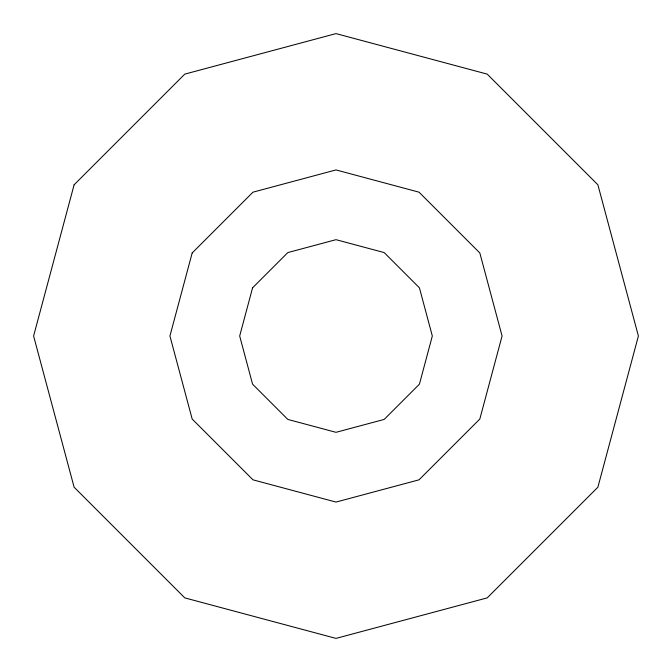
<?xml version="1.0" encoding="UTF-8"?>
<svg xmlns="http://www.w3.org/2000/svg" width="672" height="672" viewBox="0 0 672 672"><rect width="100%" height="100%" fill="white"/><g stroke="black" fill="none" stroke-linecap="round" stroke-linejoin="round"><path stroke-width="1.01" d="M74.113 184.8L33.6 336L74.113 487.2L184.8 597.887L336 638.4L487.2 597.887L597.887 487.2L638.4 336L597.887 184.8L487.2 74.113L336 33.6L184.8 74.113L74.113 184.8M192.175 252.966L169.924 336L192.175 419.034L252.966 479.825L336 502.076L419.034 479.825L479.825 419.034L502.076 336L479.825 252.966L419.034 192.175L336 169.924L252.966 192.175L192.175 252.966M252.58 287.834L239.677 336L252.58 384.166L287.834 419.42L336 432.323L384.166 419.42L419.42 384.166L432.323 336L419.42 287.834L384.166 252.58L336 239.677L287.834 252.58L252.58 287.834"/></g></svg>
